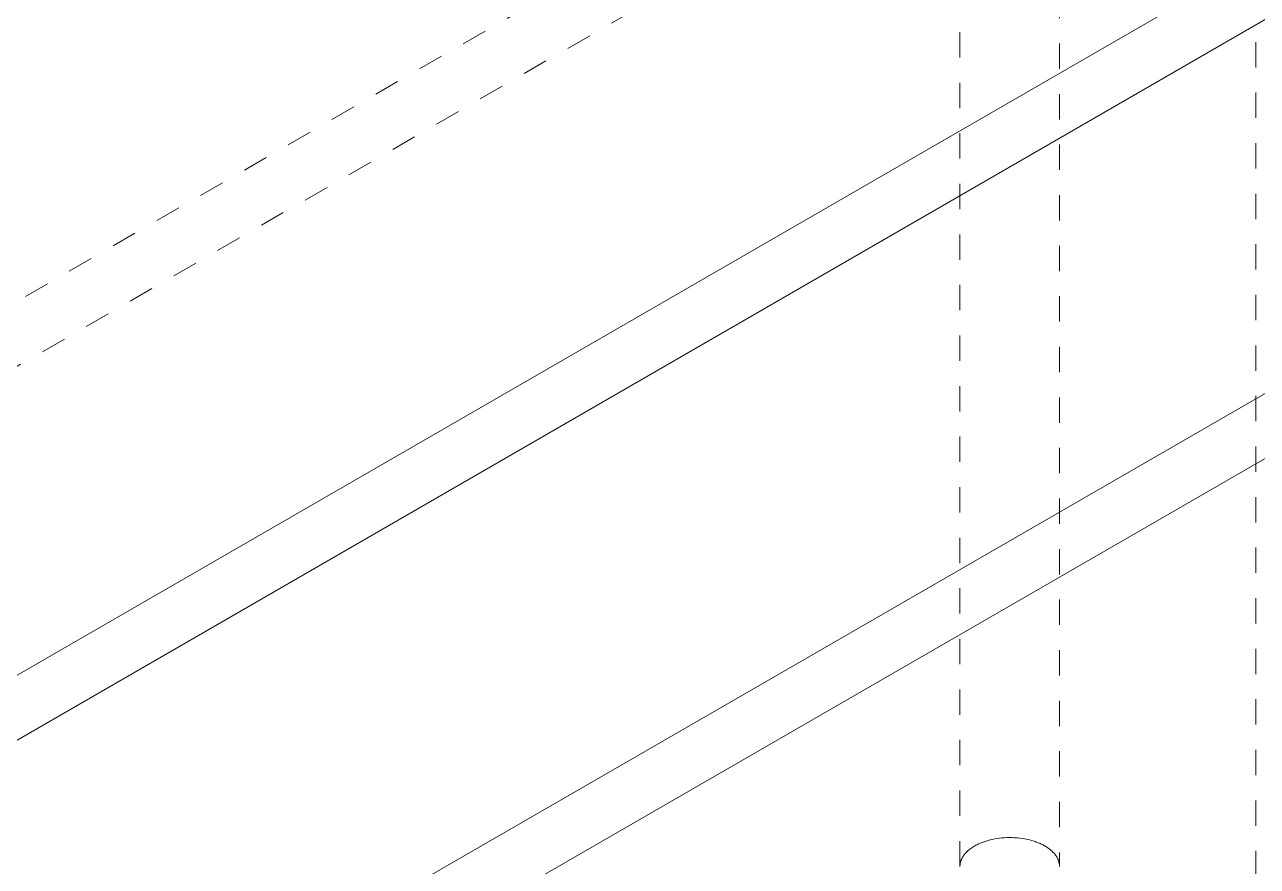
# Model space of a CAD drawing. Header units: inches. Extents: x -14 to 184, y -4 to 134.
# Drawn here: x 170.076 to 174.953, y 59.901 to 63.231 of the extents above; entities that cross this region are included whole.
import ezdxf

# ---------------------------------------------------------------- set-up
doc = ezdxf.new("R2010")
doc.units = ezdxf.units.IN
doc.linetypes.add('HIDDEN', pattern=[1.905, 1.27, -0.635])
doc.layers.add('ZANO_R', color=7, linetype='Continuous', lineweight=0)
doc.layers.add('ZANO_R_przerywana', color=250, linetype='HIDDEN', lineweight=0)

msp = doc.modelspace()

# ---------------------------------------------------------------- linework, layer by layer
at = {"layer": 'ZANO_R'}
for p, q in [((176.22866, 64.22738), (163.70117, 56.99463)), ((163.92388, 56.86605), (176.45137, 64.0988)), ((165.48286, 56.28743), (177.45357, 63.19872)), ((177.45357, 62.94156), (165.48286, 56.03027))]:
    msp.add_line(p, q, dxfattribs=at)
at = {"layer": 'ZANO_R_przerywana', "ltscale": 0.05}
for p, q in [((174.94807, 54.26226), (174.94807, 67.12048)), ((174.66968, 64.806), (163.70117, 58.47333)), ((162.69897, 57.63754), (174.66968, 64.54884)), ((173.77686, 59.90149), (173.77686, 63.75553)), ((174.17056, 63.75656), (174.17056, 59.90149)), ((173.84785, 59.98888), (173.85213, 59.99088)), ((173.85213, 59.99088), (173.85646, 59.99278)), ((173.85646, 59.99278), (173.86083, 59.9946)), ((173.86083, 59.9946), (173.86524, 59.99633)), ((173.86524, 59.99633), (173.87267, 59.99903)), ((173.87267, 59.99903), (173.88044, 60.00158)), ((173.88044, 60.00158), (173.88853, 60.00395)), ((173.88853, 60.00395), (173.89694, 60.00614)), ((173.89694, 60.00614), (173.90564, 60.00813)), ((173.90564, 60.00813), (173.91463, 60.0099)), ((173.91463, 60.0099), (173.92386, 60.01144)), ((173.92386, 60.01144), (173.93332, 60.01273)), ((173.93332, 60.01273), (173.94298, 60.01375)), ((173.94298, 60.01375), (173.9528, 60.0145)), ((173.9528, 60.0145), (173.96276, 60.01497)), ((173.96276, 60.01497), (173.97281, 60.01514)), ((173.97281, 60.01514), (173.98291, 60.01502)), ((173.98291, 60.01502), (173.99304, 60.01459)), ((173.99304, 60.01459), (174.00313, 60.01387)), ((174.00313, 60.01387), (174.01316, 60.01284)), ((174.01316, 60.01284), (174.02309, 60.01151)), ((174.02309, 60.01151), (174.03287, 60.00989)), ((174.03287, 60.00989), (174.04247, 60.00799)), ((174.04247, 60.00799), (174.05185, 60.00581)), ((174.05185, 60.00581), (174.06097, 60.00337)), ((174.06097, 60.00337), (174.06981, 60.00068)), ((174.06981, 60.00068), (174.07411, 59.99925)), ((174.07411, 59.99925), (174.07833, 59.99776)), ((174.07833, 59.99776), (174.08247, 59.99622)), ((174.08247, 59.99622), (174.08652, 59.99463)), ((174.08652, 59.99463), (174.09048, 59.99299)), ((174.09048, 59.99299), (174.09434, 59.9913)), ((174.09434, 59.9913), (174.09812, 59.98957)), ((174.09812, 59.98957), (174.10179, 59.9878)), ((173.78786, 59.93895), (173.7889, 59.94063)), ((173.7889, 59.94063), (173.78999, 59.9423)), ((173.78999, 59.9423), (173.79112, 59.94396)), ((173.79112, 59.94396), (173.79229, 59.9456)), ((173.79229, 59.9456), (173.7935, 59.94723)), ((173.7935, 59.94723), (173.79476, 59.94884)), ((173.79476, 59.94884), (173.79606, 59.95045)), ((173.79606, 59.95045), (173.79739, 59.95203)), ((173.79739, 59.95203), (173.79877, 59.9536)), ((173.79877, 59.9536), (173.80019, 59.95516)), ((173.80019, 59.95516), (173.80164, 59.9567)), ((173.80164, 59.9567), (173.80314, 59.95822)), ((173.80314, 59.95822), (173.80623, 59.96121)), ((173.80623, 59.96121), (173.80946, 59.96414)), ((173.80946, 59.96414), (173.81283, 59.96698)), ((173.81283, 59.96698), (173.81632, 59.96975)), ((173.81632, 59.96975), (173.81993, 59.97244)), ((173.81993, 59.97244), (173.82364, 59.97505)), ((173.82364, 59.97505), (173.82747, 59.97757)), ((173.82747, 59.97757), (173.83138, 59.98001)), ((173.83138, 59.98001), (173.83539, 59.98236)), ((173.83539, 59.98236), (173.83947, 59.98462)), ((173.83947, 59.98462), (173.84363, 59.98679)), ((173.84363, 59.98679), (173.84785, 59.98888)), ((174.10179, 59.9878), (174.10537, 59.98598)), ((174.10537, 59.98598), (174.10885, 59.98413)), ((174.10885, 59.98413), (174.11222, 59.98225)), ((174.11222, 59.98225), (174.1155, 59.98033)), ((174.1155, 59.98033), (174.11867, 59.97838)), ((174.11867, 59.97838), (174.12174, 59.97641)), ((174.12174, 59.97641), (174.12471, 59.97441)), ((174.12471, 59.97441), (174.12757, 59.97239)), ((174.12757, 59.97239), (174.13033, 59.97034)), ((174.13033, 59.97034), (174.13298, 59.96828)), ((174.13298, 59.96828), (174.13553, 59.96621)), ((174.13553, 59.96621), (174.13798, 59.96412)), ((174.13798, 59.96412), (174.13969, 59.9626)), ((174.13969, 59.9626), (174.14136, 59.96105)), ((174.14136, 59.96105), (174.143, 59.95948)), ((174.143, 59.95948), (174.14461, 59.95789)), ((174.14461, 59.95789), (174.14619, 59.95627)), ((174.14619, 59.95627), (174.14772, 59.95462)), ((174.14772, 59.95462), (174.14922, 59.95296)), ((174.14922, 59.95296), (174.15068, 59.95126)), ((174.15068, 59.95126), (174.1521, 59.94955)), ((174.1521, 59.94955), (174.15347, 59.94781)), ((174.15347, 59.94781), (174.1548, 59.94605)), ((174.1548, 59.94605), (174.15609, 59.94426)), ((174.15609, 59.94426), (174.15733, 59.94246)), ((174.15733, 59.94246), (174.15852, 59.94063)), ((174.15852, 59.94063), (174.15966, 59.93878)), ((173.7769, 59.90389), (173.77699, 59.90567)), ((173.77699, 59.90567), (173.77713, 59.90745)), ((173.77713, 59.90745), (173.77732, 59.90923)), ((173.77732, 59.90923), (173.77755, 59.91101)), ((173.77755, 59.91101), (173.77783, 59.91279)), ((173.77783, 59.91279), (173.77817, 59.91457)), ((173.77817, 59.91457), (173.77855, 59.91634)), ((173.77855, 59.91634), (173.77898, 59.91812)), ((173.77898, 59.91812), (173.77945, 59.91989)), ((173.77945, 59.91989), (173.77998, 59.92165)), ((173.77998, 59.92165), (173.78056, 59.92341)), ((173.78056, 59.92341), (173.78118, 59.92517)), ((173.78118, 59.92517), (173.78185, 59.92692)), ((173.78185, 59.92692), (173.78257, 59.92867)), ((173.78257, 59.92867), (173.78333, 59.9304)), ((173.78333, 59.9304), (173.78415, 59.93213)), ((173.78415, 59.93213), (173.78501, 59.93385)), ((173.78501, 59.93385), (173.78591, 59.93556)), ((173.78591, 59.93556), (173.78686, 59.93726)), ((173.78686, 59.93726), (173.78786, 59.93895)), ((174.15966, 59.93878), (174.16075, 59.93691)), ((174.16075, 59.93691), (174.1618, 59.93503)), ((174.1618, 59.93503), (174.16278, 59.93312)), ((174.16278, 59.93312), (174.16372, 59.9312)), ((174.16372, 59.9312), (174.16459, 59.92926)), ((174.16459, 59.92926), (174.16542, 59.9273)), ((174.16542, 59.9273), (174.16618, 59.92533)), ((174.16618, 59.92533), (174.16689, 59.92334)), ((174.16689, 59.92334), (174.16754, 59.92134)), ((174.16754, 59.92134), (174.16812, 59.91932)), ((174.16812, 59.91932), (174.16865, 59.91729)), ((174.16865, 59.91729), (174.16911, 59.91525)), ((174.16911, 59.91525), (174.16951, 59.9132)), ((174.16951, 59.9132), (174.16985, 59.91114)), ((174.16985, 59.91114), (174.17012, 59.90908)), ((174.17012, 59.90908), (174.17033, 59.907)), ((174.17033, 59.907), (174.17047, 59.90492))]:
    msp.add_line(p, q, dxfattribs=at)

doc.saveas('drawing.dxf')
